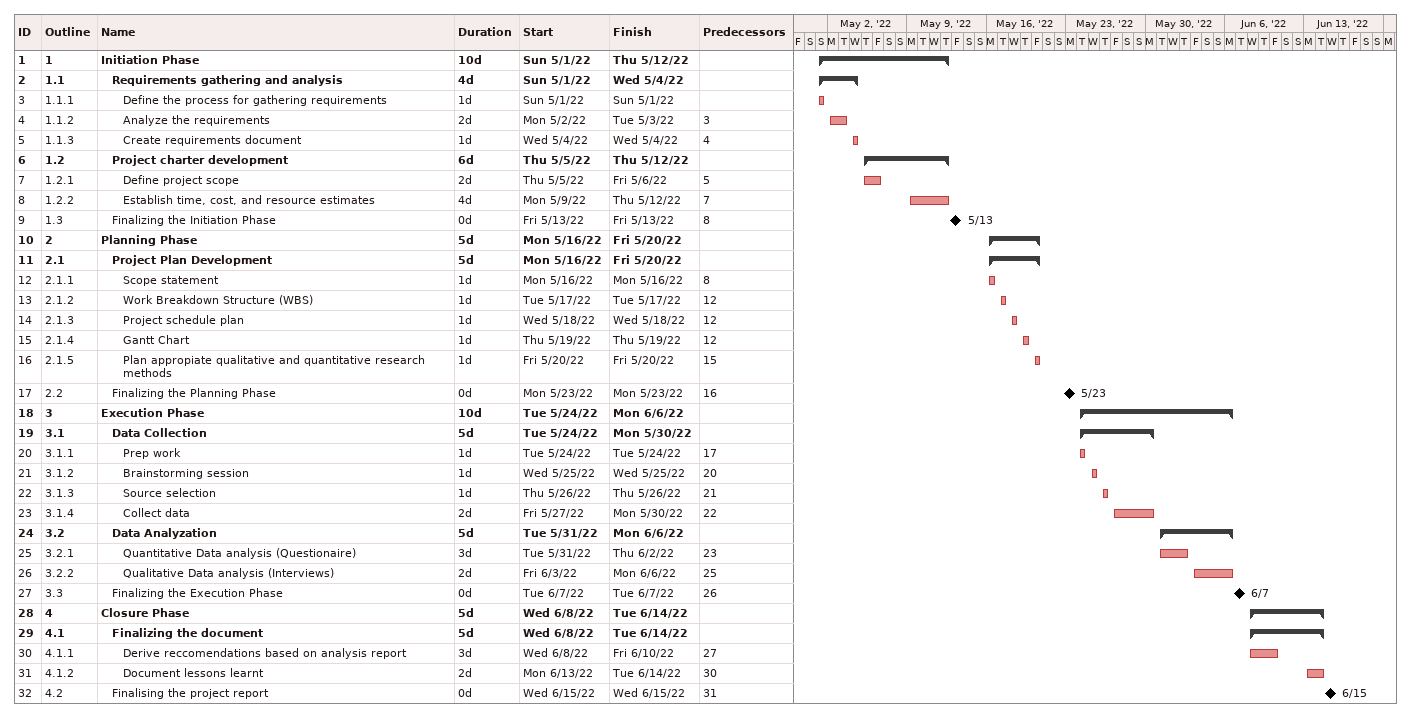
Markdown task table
| ID | WBS | Task | Duration | Start | Finish | Predecessors |
|---|---|---|---|---|---|---|
| 1 | 1 | **Initiation Phase** | 10d | 2022-05-01 | 2022-05-12 |  |
| 2 | 1.1 | **Requirements gathering and analysis** | 4d | 2022-05-01 | 2022-05-04 |  |
| 3 | 1.1.1 | Define the process for gathering requirements | 1d | 2022-05-01 | 2022-05-01 |  |
| 4 | 1.1.2 | Analyze the requirements | 2d | 2022-05-02 | 2022-05-03 | 3 |
| 5 | 1.1.3 | Create requirements document | 1d | 2022-05-04 | 2022-05-04 | 4 |
| 6 | 1.2 | **Project charter development** | 6d | 2022-05-05 | 2022-05-12 |  |
| 7 | 1.2.1 | Define project scope | 2d | 2022-05-05 | 2022-05-06 | 5 |
| 8 | 1.2.2 | Establish time, cost, and resource estimates | 4d | 2022-05-09 | 2022-05-12 | 7 |
| 9 | 1.3 | Finalizing the Initiation Phase | 0d | 2022-05-13 | 2022-05-13 | 8 |
| 10 | 2 | **Planning Phase** | 5d | 2022-05-16 | 2022-05-20 |  |
| 11 | 2.1 | **Project Plan Development** | 5d | 2022-05-16 | 2022-05-20 |  |
| 12 | 2.1.1 | Scope statement | 1d | 2022-05-16 | 2022-05-16 | 8 |
| 13 | 2.1.2 | Work Breakdown Structure (WBS) | 1d | 2022-05-17 | 2022-05-17 | 12 |
| 14 | 2.1.3 | Project schedule plan | 1d | 2022-05-18 | 2022-05-18 | 12 |
| 15 | 2.1.4 | Gantt Chart | 1d | 2022-05-19 | 2022-05-19 | 12 |
| 16 | 2.1.5 | Plan appropiate qualitative and quantitative research methods | 1d | 2022-05-20 | 2022-05-20 | 15 |
| 17 | 2.2 | Finalizing the Planning Phase | 0d | 2022-05-23 | 2022-05-23 | 16 |
| 18 | 3 | **Execution Phase** | 10d | 2022-05-24 | 2022-06-06 |  |
| 19 | 3.1 | **Data Collection** | 5d | 2022-05-24 | 2022-05-30 |  |
| 20 | 3.1.1 | Prep work | 1d | 2022-05-24 | 2022-05-24 | 17 |
| 21 | 3.1.2 | Brainstorming session | 1d | 2022-05-25 | 2022-05-25 | 20 |
| 22 | 3.1.3 | Source selection | 1d | 2022-05-26 | 2022-05-26 | 21 |
| 23 | 3.1.4 | Collect data | 2d | 2022-05-27 | 2022-05-30 | 22 |
| 24 | 3.2 | **Data Analyzation** | 5d | 2022-05-31 | 2022-06-06 |  |
| 25 | 3.2.1 | Quantitative Data analysis (Questionaire) | 3d | 2022-05-31 | 2022-06-02 | 23 |
| 26 | 3.2.2 | Qualitative Data analysis (Interviews) | 2d | 2022-06-03 | 2022-06-06 | 25 |
| 27 | 3.3 | Finalizing the Execution Phase | 0d | 2022-06-07 | 2022-06-07 | 26 |
| 28 | 4 | **Closure Phase** | 5d | 2022-06-08 | 2022-06-14 |  |
| 29 | 4.1 | **Finalizing the document** | 5d | 2022-06-08 | 2022-06-14 |  |
| 30 | 4.1.1 | Derive reccomendations based on analysis report | 3d | 2022-06-08 | 2022-06-10 | 27 |
| 31 | 4.1.2 | Document lessons learnt | 2d | 2022-06-13 | 2022-06-14 | 30 |
| 32 | 4.2 | Finalising the project report | 0d | 2022-06-15 | 2022-06-15 | 31 |
